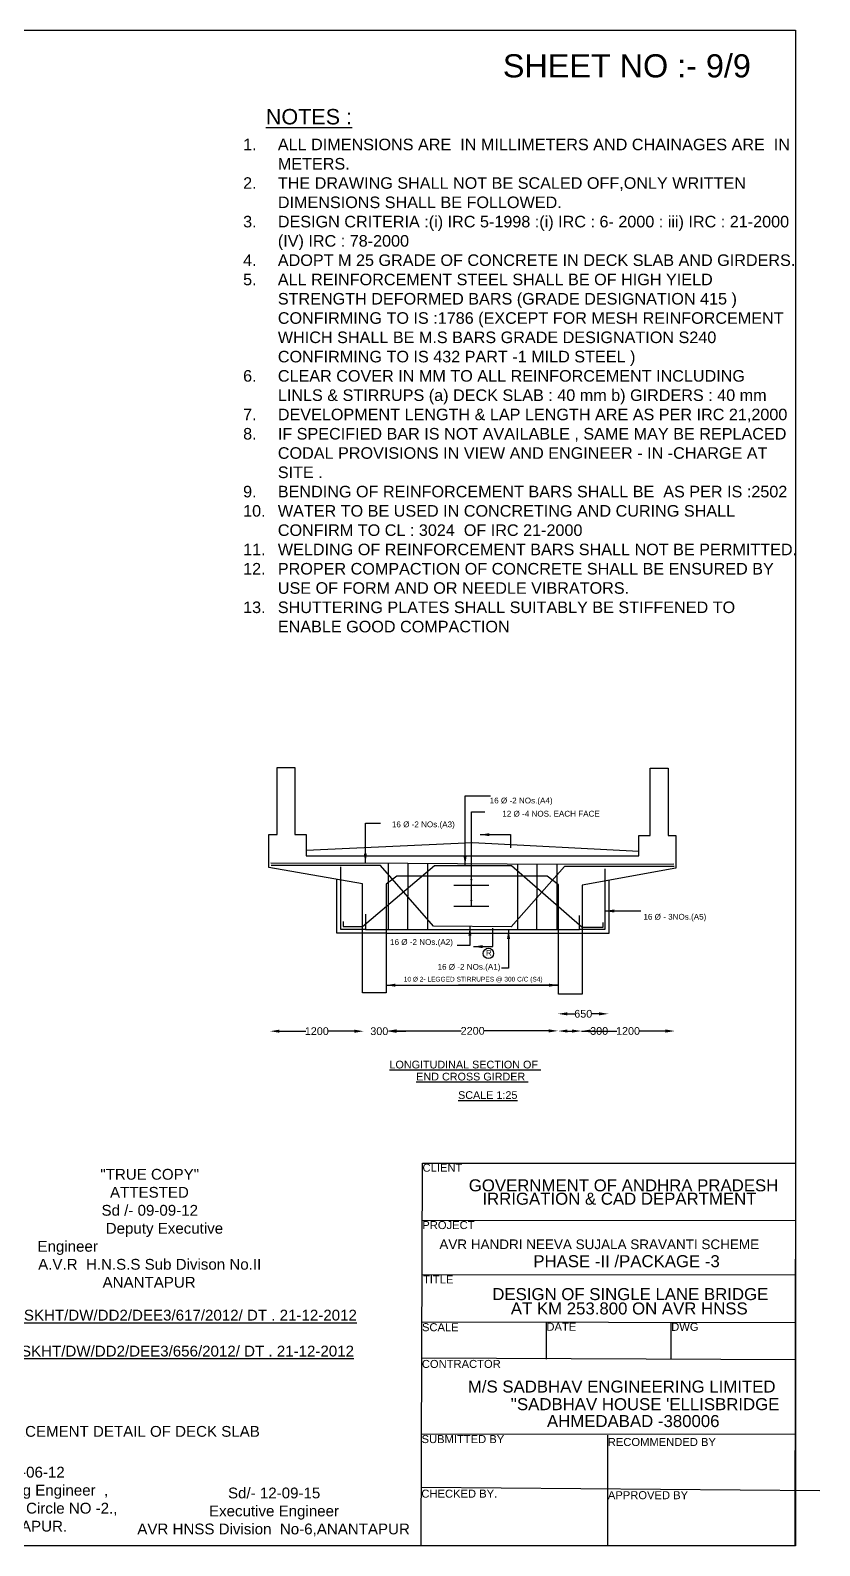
# Model space of a CAD drawing. Header units: millimetres. Extents: x 5124 to 2250965, y 2311 to 43897195.
# Drawn here: x 2240737 to 2250965, y 43877546 to 43897195 of the extents above; entities that cross this region are included whole.
import ezdxf

# ---------------------------------------------------------------- set-up
doc = ezdxf.new("R2010")
doc.units = ezdxf.units.MM
doc.header["$LTSCALE"] = 15
doc.header["$MEASUREMENT"] = 0
for name, color, linetype in [('DIMENSION', 7, 'Continuous'), ('DRAWING', 2, 'Continuous'), ('TEXT', 7, 'Continuous')]:
    doc.layers.add(name, color=color, linetype=linetype)
doc.styles.get("Standard").update_dxf_attribs({"font": 'arial.ttf', "height": 100})
doc.dimstyles.get("Standard").update_dxf_attribs({"dimtxt": 100, "dimasz": 100, "dimexe": 0.18, "dimexo": 0.0625, "dimgap": 0.09, "dimtad": 0, "dimdec": 0, "dimzin": 0, "dimdsep": 46, "dimtxsty": 'Standard', "dimcen": 0.09, "dimse1": 1, "dimse2": 1, "dimadec": 0, "dimazin": 0, "dimtfac": 1, "dimtdec": 0, "dimtofl": 0, "dimtmove": 0, "dimatfit": 3, "dimfxl": 1, "dimtolj": 1, "dimtzin": 0, "dimarcsym": 0})

# ---------------------------------------------------------------- blocks, each defined once
blk = doc.blocks.new('*D4')
at = {"layer": 'Defpoints', "color": 0, "transparency": 16777216}
for p in [(2243845, 43884210), (2245054, 43884217), (2245054, 43884210)]:
    blk.add_point(p, dxfattribs=at)
at = {"layer": 'DIMENSION', "color": 0, "lineweight": -2, "transparency": 16777216}
for p, q in [((2243965, 43884217), (2244305, 43884217)), ((2244934, 43884217), (2244594, 43884217))]:
    blk.add_line(p, q, dxfattribs=at)
at = {"layer": 'DIMENSION', "color": 0, "transparency": 16777216}
for points in [[(2243965, 43884237), (2243965, 43884197), (2243845, 43884217)], [(2244934, 43884237), (2244934, 43884197), (2245054, 43884217)]]:
    blk.add_solid(points, dxfattribs=at)
at = {"layer": 'DIMENSION', "color": 0, "transparency": 16777216, "insert": (2244449, 43884217), "char_height": 100, "attachment_point": 5}
blk.add_mtext('\\A1;1200', dxfattribs=at)
blk = doc.blocks.new('*D5')
at = {"layer": 'Defpoints', "color": 0, "transparency": 16777216}
for p in [(2245054, 43884210), (2245362, 43884216), (2245362, 43884210)]:
    blk.add_point(p, dxfattribs=at)
at = {"layer": 'DIMENSION', "color": 0, "lineweight": -2, "transparency": 16777216}
for p, q in [((2244934, 43884216), (2244814, 43884216)), ((2245482, 43884216), (2245602, 43884216))]:
    blk.add_line(p, q, dxfattribs=at)
at = {"layer": 'DIMENSION', "color": 0, "transparency": 16777216}
for points in [[(2244934, 43884236), (2244934, 43884196), (2245054, 43884216)], [(2245482, 43884236), (2245482, 43884196), (2245362, 43884216)]]:
    blk.add_solid(points, dxfattribs=at)
at = {"layer": 'DIMENSION', "color": 0, "transparency": 16777216, "insert": (2245259, 43884216), "char_height": 100, "attachment_point": 5}
blk.add_mtext('\\A1;300', dxfattribs=at)
blk = doc.blocks.new('*D6')
at = {"layer": 'Defpoints', "color": 0, "transparency": 16777216}
for p in [(2245362, 43884216), (2247575, 43884221), (2247575, 43884216)]:
    blk.add_point(p, dxfattribs=at)
at = {"layer": 'DIMENSION', "color": 0, "lineweight": -2, "transparency": 16777216}
for p, q in [((2245482, 43884221), (2246318, 43884221)), ((2247455, 43884221), (2246619, 43884221))]:
    blk.add_line(p, q, dxfattribs=at)
at = {"layer": 'DIMENSION', "color": 0, "transparency": 16777216}
for points in [[(2245482, 43884241), (2245482, 43884201), (2245362, 43884221)], [(2247455, 43884241), (2247455, 43884201), (2247575, 43884221)]]:
    blk.add_solid(points, dxfattribs=at)
at = {"layer": 'DIMENSION', "color": 0, "transparency": 16777216, "insert": (2246469, 43884221), "char_height": 100, "attachment_point": 5}
blk.add_mtext('\\A1;2200', dxfattribs=at)
blk = doc.blocks.new('*D7')
at = {"layer": 'Defpoints', "color": 0, "transparency": 16777216}
for p in [(2247575, 43884216), (2247877, 43884219), (2247877, 43884216)]:
    blk.add_point(p, dxfattribs=at)
at = {"layer": 'DIMENSION', "color": 0, "lineweight": -2, "transparency": 16777216}
for p, q in [((2247695, 43884219), (2247757, 43884219)), ((2247877, 43884219), (2247997, 43884219))]:
    blk.add_line(p, q, dxfattribs=at)
at = {"layer": 'DIMENSION', "color": 0, "transparency": 16777216}
for points in [[(2247695, 43884239), (2247695, 43884199), (2247575, 43884219)], [(2247757, 43884239), (2247757, 43884199), (2247877, 43884219)]]:
    blk.add_solid(points, dxfattribs=at)
at = {"layer": 'DIMENSION', "color": 0, "transparency": 16777216, "insert": (2248108, 43884219), "char_height": 100, "attachment_point": 5}
blk.add_mtext('\\A1;300', dxfattribs=at)
blk = doc.blocks.new('*D8')
at = {"layer": 'Defpoints', "color": 0, "transparency": 16777216}
for p in [(2247877, 43884219), (2249087, 43884219), (2249087, 43884219)]:
    blk.add_point(p, dxfattribs=at)
at = {"layer": 'DIMENSION', "color": 0, "lineweight": -2, "transparency": 16777216}
for p, q in [((2247997, 43884219), (2248337, 43884219)), ((2248967, 43884219), (2248627, 43884219))]:
    blk.add_line(p, q, dxfattribs=at)
at = {"layer": 'DIMENSION', "color": 0, "transparency": 16777216}
for points in [[(2247997, 43884239), (2247997, 43884199), (2247877, 43884219)], [(2248967, 43884239), (2248967, 43884199), (2249087, 43884219)]]:
    blk.add_solid(points, dxfattribs=at)
at = {"layer": 'DIMENSION', "color": 0, "transparency": 16777216, "insert": (2248482, 43884219), "char_height": 100, "attachment_point": 5}
blk.add_mtext('\\A1;1200', dxfattribs=at)
blk = doc.blocks.new('*D9')
at = {"layer": 'Defpoints', "color": 0, "transparency": 16777216}
for p in [(2247575, 43884444), (2248228, 43884444), (2248228, 43884442)]:
    blk.add_point(p, dxfattribs=at)
at = {"layer": 'DIMENSION', "color": 0, "lineweight": -2, "transparency": 16777216}
for p, q in [((2247695, 43884442), (2247791, 43884442)), ((2248108, 43884442), (2248012, 43884442))]:
    blk.add_line(p, q, dxfattribs=at)
at = {"layer": 'DIMENSION', "color": 0, "transparency": 16777216}
for points in [[(2247695, 43884462), (2247695, 43884422), (2247575, 43884442)], [(2248108, 43884462), (2248108, 43884422), (2248228, 43884442)]]:
    blk.add_solid(points, dxfattribs=at)
at = {"layer": 'DIMENSION', "color": 0, "transparency": 16777216, "insert": (2247902, 43884442), "char_height": 100, "attachment_point": 5}
blk.add_mtext('\\A1;650', dxfattribs=at)

msp = doc.modelspace()

# ---------------------------------------------------------------- linework, layer by layer
at = {"layer": 'DIMENSION', "color": 0}
msp.add_circle((2246672.6, 43885224.9), 67.6, dxfattribs=at)
at = {"layer": 'DRAWING', "color": 0}
msp.add_lwpolyline([(2223719.2, 43897194.7), (2250652.8, 43897194.7), (2250652.8, 43877545.7), (2223719.2, 43877545.7)], close=True, dxfattribs=at)
for points in [[(2243829.3, 43886766.7), (2243934.2, 43886766.7), (2243934.2, 43887636.7), (2244164.2, 43887636.7), (2244164.2, 43886766.7), (2244310.7, 43886766.7), (2244310.7, 43886489.8), (2248623.4, 43886489.8), (2248623.4, 43886752.4), (2248769.2, 43886752.4), (2248769.2, 43887628), (2249002, 43887628), (2249002, 43886752.4), (2249102.8, 43886752.4), (2249102.8, 43886332.6), (2247889.6, 43886109), (2247889.6, 43884695.7), (2247579.1, 43884695.7), (2247579.1, 43886113.3), (2247435.5, 43886226.1), (2245487.9, 43886226.1), (2245346.4, 43886124.2), (2245346.4, 43884714.9), (2245043, 43884714.9), (2245043, 43886125.9), (2243829.3, 43886341.1), (2243829.3, 43886766.7)], [(2246451.7, 43885838.4), (2246451.7, 43887059.3), (2246625.9, 43887059.3)], [(2244310.7, 43886562.6), (2246466.9, 43886662.1), (2248623.4, 43886552.9)], [(2243854.1, 43886401.3), (2245627.1, 43886395.8), (2247558.6, 43886382.7), (2249076.4, 43886388)], [(2249079.6, 43886352.7), (2247659.5, 43886352.7), (2246967.8, 43885571.3), (2245960.4, 43885578.2), (2245273.2, 43886364.7), (2243858.7, 43886367)], [(2245079.7, 43885534.3), (2244762.6, 43885534.3), (2244762.6, 43886346)], [(2244791.5, 43885637.1), (2244792.1, 43885575.9), (2245043, 43885574.6), (2245975, 43886365.5)], [(2245376.9, 43885534.3), (2245379.5, 43886396.5)], [(2245628, 43885534.3), (2245633.8, 43886395.7)], [(2245882.4, 43886394), (2245882.4, 43885534.3)], [(2245975, 43886365.5), (2246970.3, 43886365.5), (2247889.6, 43885567.2), (2248159.2, 43885567.2), (2248159.2, 43885627.1)], [(2247051.9, 43886386.2), (2247051.9, 43885534.3)], [(2247299.8, 43885534.3), (2247305.6, 43886384.4)], [(2247558.6, 43886382.7), (2247558.6, 43885534.3)], [(2248183.3, 43886320.4), (2248183.3, 43885534.3), (2247852.4, 43885534.3)], [(2245346.4, 43885486.1), (2244708.5, 43885486.1), (2244709.6, 43886185)], [(2246225.7, 43886110.2), (2246678.8, 43886110.2)], [(2247579.1, 43885486.1), (2248239.4, 43885486.1), (2248238.2, 43886173.3)], [(2245079.7, 43885733.7), (2245079.7, 43885534.3), (2247852.4, 43885534.3), (2247852.4, 43885717.3)], [(2246224.5, 43885838.4), (2246678.8, 43885838.4)], [(2245346.4, 43885486.1), (2247579.1, 43885486.1)]]:
    msp.add_lwpolyline(points, dxfattribs=at)
at = {"layer": 'TEXT', "color": 0}
msp.add_lwpolyline([(2250643.8, 43877545.7), (2245802.1, 43877545.7), (2245819.3, 43882504.8), (2250652.8, 43882504.8)], close=True, dxfattribs=at)
for points in [[(2245816.7, 43881766.7), (2250652.8, 43881760.5)], [(2245814.3, 43881062.7), (2250650.2, 43881056.4)], [(2245812.2, 43880449.5), (2250649.1, 43880437.9)], [(2247424.2, 43879964.1), (2247424.2, 43880438.9)], [(2249041.9, 43879968.8), (2249041.9, 43880444.1)], [(2245810.5, 43879979.5), (2250652.8, 43879959.1)], [(2245807.1, 43878997.8), (2250652.8, 43878991.7)], [(2248222.1, 43877555.8), (2248219.5, 43878977.3)], [(2245804.7, 43878306.2), (2250965.5, 43878262.3)]]:
    msp.add_lwpolyline(points, dxfattribs=at)

# ---------------------------------------------------------------- texts
at = {"layer": 'DIMENSION', "color": 0}
for s, height, p in [('SHEET NO :- 9/9', 300, (2246860.4, 43896584.1)), ('%%UNOTES :', 200, (2243788.5, 43895974.7)), ('%%ULONGITUDINAL SECTION OF ', 100, (2245390.7, 43883734)), ('%%UEND CROSS GIRDER ', 100, (2245737.7, 43883578.3)), ('%%USCALE 1:25', 100, (2246279.8, 43883338.4))]:
    msp.add_text(s, height=height, dxfattribs=at).set_placement(p)
at = {"layer": 'DIMENSION', "color": 0, "insert": (2243344.2, 43895789.4), "char_height": 150, "attachment_point": 1}
msp.add_mtext_dynamic_manual_height_columns('\\pi-450,l600,t600;1.^IALL DIMENSIONS ARE  IN MILLIMETERS AND CHAINAGES ARE  IN METERS.\\P2.^ITHE DRAWING SHALL NOT BE SCALED OFF,ONLY WRITTEN DIMENSIONS SHALL BE FOLLOWED.\\P3.^IDESIGN CRITERIA :(i) IRC 5-1998 :(i) IRC : 6- 2000 : iii) IRC : 21-2000 (IV) IRC : 78-2000\\P4.^IADOPT M 25 GRADE OF CONCRETE IN DECK SLAB AND GIRDERS.\\P5.^IALL REINFORCEMENT STEEL SHALL BE OF HIGH YIELD STRENGTH DEFORMED BARS (GRADE DESIGNATION 415 ) CONFIRMING TO IS :1786 (EXCEPT FOR MESH REINFORCEMENT WHICH SHALL BE M.S BARS GRADE DESIGNATION S240 CONFIRMING TO IS 432 PART -1 MILD STEEL )\\P6.^ICLEAR COVER IN MM TO ALL REINFORCEMENT INCLUDING LINLS & STIRRUPS (a) DECK SLAB : 40 mm b) GIRDERS : 40 mm \\P7.^IDEVELOPMENT LENGTH & LAP LENGTH ARE AS PER IRC 21,2000\\P8.^IIF SPECIFIED BAR IS NOT AVAILABLE , SAME MAY BE REPLACED CODAL PROVISIONS IN VIEW AND ENGINEER - IN -CHARGE AT SITE .\\P9.^IBENDING OF REINFORCEMENT BARS SHALL BE  AS PER IS :2502\\P10.^IWATER TO BE USED IN CONCRETING AND CURING SHALL  CONFIRM TO CL : 3024  OF IRC 21-2000\\P11.^IWELDING OF REINFORCEMENT BARS SHALL NOT BE PERMITTED.\\P12.^IPROPER COMPACTION OF CONCRETE SHALL BE ENSURED BY USE OF FORM AND OR NEEDLE VIBRATORS.\\P13.^ISHUTTERING PLATES SHALL SUITABLY BE STIFFENED TO ENABLE GOOD COMPACTION ', width=7263.657, gutter_width=500, heights=[0], dxfattribs=at)
at = {"layer": 'TEXT', "color": 0}
for s, height, p in [('16 Ø -2 NOs.(A4)', 75, (2246689.9, 43887170.2)), ('12 Ø -4 NOS. EACH FACE ', 75, (2246852.9, 43886999.3)), ('16 Ø -2 NOs.(A3)', 75, (2245422.1, 43886861.2)), ('16 Ø - 3NOs.(A5)', 75, (2248681.5, 43885662.8)), ('16 Ø -2 NOs.(A2)', 75, (2245398.2, 43885335.3)), ('16 Ø -2 NOs.(A1)', 75, (2246013.9, 43885013.8)), ('R', 75, (2246640.6, 43885194.2)), ('10 Ø 2- LEGGED STIRRUPES @ 300 C/C (S4)', 60.779, (2245576, 43884861)), ('CLIENT ', 103.77, (2245818.9, 43882394.8)), ('GOVERNMENT OF ANDHRA PRADESH ', 155.659, (2246418.5, 43882140.4)), ('IRRIGATION & CAD DEPARTMENT ', 155.659, (2246595, 43881967)), ('PROJECT ', 103.77, (2245816.3, 43881651.1)), ('AVR HANDRI NEEVA SUJALA SRAVANTI SCHEME ', 125, (2246037.4, 43881391.1)), ('PHASE -II /PACKAGE -3', 155.659, (2247254.6, 43881156.9)), ('TITLE ', 103.77, (2245824.6, 43880945.5)), ('DESIGN OF SINGLE LANE BRIDGE ', 155.659, (2246723.3, 43880730.2)), ('%%UDR.NO :CE/TGP/SKHT/DW/DD2/DEE3/617/2012/ DT . 21-12-2012', 139.987, (2239132.5, 43880465)), ('AT KM 253.800 ON AVR HNSS', 155.659, (2246963.2, 43880544.2)), ('SCALE ', 103.77, (2245811.7, 43880326.8)), ('DATE ', 103.77, (2247424.2, 43880332.9)), ('DWG', 103.77, (2249041.9, 43880331.5)), ('%%UDR.NO :CE/TGP/SKHT/DW/DD2/DEE3/656/2012/ DT . 21-12-2012', 139.987, (2239095.3, 43879998.8)), ('CONTRACTOR', 103.77, (2245810.1, 43879850.6)), ('M/S SADBHAV ENGINEERING LIMITED ', 155.659, (2246406.5, 43879531.5)), ("''SADBHAV HOUSE 'ELLISBRIDGE ", 155.659, (2246960, 43879302.9)), ('AHMEDABAD -380006', 155.659, (2247431.6, 43879083.9)), ('REINFORCEMENT DETAIL OF DECK SLAB ', 139.987, (2239788.7, 43878958.1)), ('SUBMITTED BY ', 103.772, (2245806.7, 43878876.1)), ('RECOMMENDED BY', 103.772, (2248219.7, 43878838.3)), ('CHECKED BY.', 103.772, (2245804.2, 43878168.3)), ('APPROVED BY ', 103.772, (2248221, 43878148.8))]:
    msp.add_text(s, height=height, dxfattribs=at).set_placement(p)
at = {"layer": 'TEXT', "color": 0, "char_height": 140, "attachment_point": 1}
for s, insert, width in [('\\A1;\\pi814.75;"TRUE COPY" \\P\\pi940.09;ATTESTED  \\P\\pi830.03;{\\C256;Sd /- 09-09-12\\P\\pi237.51; }Deputy Executive Engineer  \\P\\pi8.7928;A.V.R  H.N.S.S Sub Divison No.II \\P\\pi843.73;ANANTAPUR ', (2240829.4, 43882431.2), 2891.215), ('\\pi685.95;Sd/- 08-06-12\\P\\pi129.43;Superintending Engineer  , \\P\\pi0.7;A.V.R.H.N.S.S. Circle NO -2., \\P\\pi652.57;ANANTAPUR.', (2239300.9, 43878568.8), 2548.712), ('\\pi1175.9;Sd/- 12-09-15\\P\\pi929.32;Executive Engineer\\P\\pi0.7;AVR HNSS Division  No-6,ANANTAPUR ', (2242122.6, 43878299.3), 3531.004)]:
    msp.add_mtext(s, dxfattribs=dict(at, insert=insert, width=width))

# ---------------------------------------------------------------- dimensions: what is measured, and where the dimension line sits
at = {"layer": 'DIMENSION', "color": 0}
for base, p1, p2, text, picture, middle in [((2248228.2, 43884442.2), (2247575.2, 43884444.3), (2248228.2, 43884444.3), '650', '*D9', (2247901.7, 43884442.2)), ((2245053.6, 43884216.5), (2243844.6, 43884210), (2245053.6, 43884210), '1200', '*D4', (2244449.1, 43884216.5)), ((2247575.4, 43884221.3), (2245361.7, 43884216.3), (2247575.4, 43884216.3), '2200', '*D6', (2246468.5, 43884221.3)), ((2247877.4, 43884219.3), (2247575.4, 43884216.3), (2247877.4, 43884216.3), '300', '*D7', (2248107.8, 43884219.3)), ((2249086.5, 43884219.3), (2247877.4, 43884219.3), (2249086.5, 43884219.3), '1200', '*D8', (2248482, 43884219.3))]:
    dim = msp.add_linear_dim(base=base, p1=p1, p2=p2, text=text, dimstyle='Standard', override={"dimasz": 120, "dimzin": 2}, dxfattribs=at)
    dim.commit()
    dim.dimension.update_dxf_attribs({"geometry": picture, "text_midpoint": middle})
dim = msp.add_linear_dim(base=(2245361.7, 43884216.3), p1=(2245053.6, 43884210), p2=(2245361.7, 43884210), text='300', dimstyle='Standard', override={"dimasz": 120, "dimzin": 2}, dxfattribs=at)
dim.commit()
dim.dimension.update_dxf_attribs({"geometry": '*D5', "text_midpoint": (2245258.5, 43884216.3), "dimtype": 160})

# ---------------------------------------------------------------- leaders
for points in [[(2246371, 43886365.5), (2246371, 43887268.2), (2246701.6, 43887268.2)], [(2245078.4, 43886397.5), (2245078.4, 43886915.4), (2245276.2, 43886915.4)], [(2246565.4, 43886765.1), (2246958.5, 43886765.1), (2246958.5, 43886595.2)], [(2248183.3, 43885775.5), (2248648.3, 43885775.5)], [(2246432.8, 43885574.9), (2246432.8, 43885327.7), (2246266.7, 43885328.9)], [(2246479.9, 43885313.3), (2246732, 43885313.3), (2246732, 43885553.6)]]:
    msp.add_leader(points, dimstyle='Standard', override={"dimasz": 120, "dimgap": 0.09, "dimtad": 0, "dimzin": 2}, dxfattribs=at)
at = {"layer": 'DIMENSION'}
for points in [[(2246934, 43885534.3), (2246934, 43885033.5), (2246842, 43885033.5)], [(2245346.4, 43884813.5), (2247579.1, 43884813.5)], [(2247579.1, 43884813.5), (2246284, 43884813.5)]]:
    msp.add_leader(points, dimstyle='Standard', override={"dimasz": 120, "dimgap": 0.09, "dimtad": 0, "dimzin": 2}, dxfattribs=at)
at = {"layer": 'DRAWING', "color": 0}
for points in [[(2246451.7, 43886110.2), (2246451.7, 43886390.2)], [(2246451.7, 43885838.4), (2246451.7, 43886110.2)]]:
    msp.add_leader(points, dimstyle='Standard', override={"dimasz": 80, "dimgap": 0.09, "dimtad": 0, "dimzin": 2}, dxfattribs=at)

doc.saveas('drawing.dxf')
